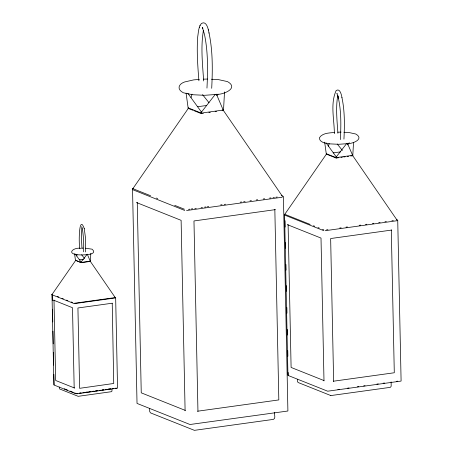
<?xml version="1.0" encoding="UTF-8"?>
<svg xmlns="http://www.w3.org/2000/svg" width="453" height="453" viewBox="0 0 453 453"><rect width="100%" height="100%" fill="white"/><g stroke="black" fill="none" stroke-linecap="round" stroke-linejoin="round"><path stroke-width="0.68" d="M83.414 251.834C84.292 244.575 83.046 229.705 81.699 226.608M85.407 251.93L85.481 237.876L84.264 228.612M206.964 88.092C207.876 70.119 208.12 51.885 204.422 34.185L202.497 27.769L202.644 28.12M211.698 88.318C212.638 69.813 212.853 51.036 208.992 32.826M340.362 139.586C341.086 125.141 341.375 110.424 337.966 96.268L338.487 98.46M343.94 139.111C344.648 125.215 344.818 111.115 341.913 97.44M80.985 262.706L90.379 261.398L90.821 253.476M222.1 110.742L223.493 110.549L224.524 91.902M397.292 220.469L352.779 155.753L353.527 142.35M81.868 227.899L81.314 235.837L81.987 248.555M84.292 228.725C78.567 212.219 78.669 247.751 80 248.771M209.054 33.092C208.471 29.926 206.721 20.175 201.392 23.477C198.374 27.084 198.471 32.293 197.723 36.693C196.613 51.393 197.768 66.138 198.901 80.798M203.527 30.351L203.25 31.478L203.312 31.132C200.634 47.616 202.587 64.417 203.663 80.957M341.964 97.638C341.522 95.266 340.209 87.956 336.217 90.43C330.09 103.68 334.32 119.558 334.365 133.652M337.887 95.3L337.655 96.172C335.656 108.443 337.094 120.957 337.898 133.267M76.693 255.962L77.044 254.665M191.075 97.565L191.993 94.173M328.436 146.155L329.155 143.493M199.909 25.832L200.039 25.464M199.292 27.554L199.416 27.208M149.643 408.668L149.722 411.618L150.583 412.915L194.422 430.344L273.419 419.387C276.171 418.425 273.918 414.11 274.592 412.27M330.866 395.565L390.356 387.338L391.188 386.239L391.115 381.896M188.646 107.91L132.44 189.275M326.658 153.754L284.388 214.864L284.716 214.705M80.821 262.4L87.225 254.178M200.826 112.916L215.147 94.541M335.792 157.508L346.76 143.431M216.777 95.719L218.063 94.105M347.536 144.881L349.286 142.689M188.131 108.42L188.51 108.001M75.623 260.328L81.059 262.706M326.273 154.133L326.551 153.822M75.866 260.198L75.487 260.486L74.564 253.765M75.798 260.22L51.908 294.66L52.169 294.552M133.284 188.442L132.531 188.827L137.027 403.419L190 424.506L287.904 411.007L283.414 196.409L281.443 195.628M285.135 214.156L284.569 214.445L287.938 375.39L327.672 391.199L401.103 381.075L397.728 220.13L396.415 219.609M52.322 294.263L52.004 294.427L53.901 384.954L75.894 393.793M222.327 110.164L202.468 112.922M351.913 155.447L337.021 157.514M282.213 197.231L186.54 210.526M89.887 261.239L81.512 262.4M396.828 220.747L325.078 230.719M115.153 297.972L74.79 303.578M197.582 106.744L206.506 105.504M201.228 113.641L203.312 113.352M208.878 112.576L210.271 112.384M215.141 111.704L216.534 111.512M333.221 152.893L340.605 151.868M336.092 158.052L338.872 157.667M340.962 157.378L342.355 157.18M343.742 156.987L345.135 156.795M347.225 156.506L348.612 156.313M350.701 156.019L352.791 155.73L347.485 143.431M188.516 209.36L189.915 209.167M191.313 208.975L192.712 208.776M194.807 208.488L196.2 208.295M201.092 207.616L202.491 207.417M204.586 207.129L205.985 206.936M207.378 206.738L208.776 206.545M220.651 204.892L222.049 204.699M224.144 204.411L225.543 204.212M240.215 202.174L241.608 201.981M243.703 201.693L245.101 201.494M249.994 200.815L251.387 200.622M256.279 199.943L257.678 199.75M263.267 198.969L264.66 198.776M269.552 198.097L270.951 197.904M273.046 197.61L274.444 197.417M275.837 197.225L277.236 197.032M79.315 259.812L83.324 259.258M326.551 229.841L327.938 229.648M339.756 228.006L341.149 227.814M346.013 227.14L347.406 226.947M359.223 225.3L360.616 225.107M365.48 224.433L366.873 224.241M372.434 223.465L373.821 223.272M378.691 222.599L380.078 222.4M384.948 221.727L386.335 221.534M391.896 220.758L393.289 220.566M74.445 303.25L115.119 297.598M79.479 393.142L80.877 392.949M85.787 392.264L87.191 392.072M89.292 391.777L90.691 391.585M92.095 391.392L93.499 391.194M95.6 390.905L97.004 390.707M99.105 390.412L100.509 390.22M101.908 390.027L103.312 389.829M105.413 389.54L106.817 389.342M108.216 389.15L110.322 388.855M77.888 393.464L76.506 393.657L74.581 392.887M79.264 393.272L81.33 392.989M82.712 392.796L84.779 392.508M86.155 392.315L90.979 391.647M92.355 391.454L94.422 391.166M95.798 390.979L97.871 390.69M99.247 390.497L100.623 390.305M102.004 390.112L104.071 389.829M105.447 389.637L110.957 388.867M112.338 388.68L113.714 388.487M115.096 388.295L116.472 388.102M76.71 393.833L117.553 388.153L115.657 297.621L114.354 297.106M333.3 381.233L394.291 372.757L391.296 229.926L391.63 230.062L330.645 238.538L333.64 381.369M337.881 389.501L339.274 389.308M347.632 388.147L349.025 387.955M357.383 386.788L358.776 386.596M363.651 385.922L365.044 385.724M376.885 384.082L378.278 383.884M383.153 383.21L384.546 383.017M396.386 381.369L397.779 381.177M197.508 411.222L278.822 399.92L274.835 209.473L275.282 209.648L193.969 220.951L197.955 411.398M199.286 79.468L193.827 79.858L184.62 81.965C178.21 84.19 176.761 89.337 183.295 92.763L192.604 94.728L204.586 95.306L217.18 94.388C223.567 94.484 239.167 88.227 227.519 81.608L218.165 79.558L211.466 79.235M203.38 79.173L207.446 79.043M334.49 132.435C329.337 133.035 322.57 132.854 319.427 137.729C319.189 142.497 325.945 143.386 329.286 143.844L338.612 144.297L348.057 143.612C352.847 143.686 364.546 138.992 355.815 134.031L348.799 132.491L343.923 132.253M337.779 132.197L341.143 132.123M80.458 248.267C73.573 247.344 66.314 253.504 77.35 254.728C79.235 255.067 99.484 255.656 92.084 249.19L85.589 248.204M81.75 248.176L83.046 248.08M330.826 395.56L298.108 382.508L297.462 381.534L297.4 379.263M200.651 112.837L188.72 108.08M335.656 157.451L326.709 153.878M323.714 230.651L284.444 214.988M184.722 210.441L132.367 189.552M80.742 262.366L75.713 260.356M74.026 303.544L51.982 294.75M336.222 158.057L326.307 154.105L324.665 142.157M193.221 110.385L188.188 108.38L186.092 93.142M194.479 110.889L201.398 113.652M285.554 214.609L310.197 224.439M313.436 225.736L314.733 226.251M317.978 227.548L319.274 228.063M322.519 229.36L323.816 229.875M132.978 188.708L150.56 195.719M156.421 198.057L157.723 198.578M174.654 205.334L184.422 209.229M136.415 202.502L181.115 220.334L185.107 410.78M323.969 380.554L291.103 367.445L288.108 224.609L287.479 224.699L321.007 238.074L323.997 380.905M57.429 296.46L58.737 296.987M62.01 298.289L63.324 298.81M66.591 300.118L67.905 300.639M71.172 301.947L72.486 302.468M185.283 410.401L141.245 392.83L137.253 202.383M64.286 388.782L67.503 390.061M70.073 391.092L73.29 392.372M352.196 155.407L352.751 155.758M222.7 110.119L223.437 110.589L216.415 94.15M90.045 261.217L90.357 261.415L87.395 254.484M337.27 93.867L336.856 93.471L338.023 96.495M202.797 28.058L202.248 27.537L202.842 28.431M90.124 261.064L115.385 297.791M337.247 144.014L342.394 150.43M202.548 94.654L209.043 102.752M81.636 254.807L84.592 258.493M326.03 142.791L336.341 156.987M187.927 93.454L201.71 112.423M75.272 254.042L81.359 262.423M222.944 109.802L282.429 196.285M352.491 155.186L352.791 155.73M223.091 109.824L223.493 110.549M90.209 261.092L90.379 261.398M208.267 29.762L208.34 30.068M285.039 220.707L285.169 227.055M285.498 242.587L285.611 248.233M285.956 264.473L286.07 270.118M286.398 285.645L286.517 291.296M286.857 307.53L286.976 313.176M287.315 329.41L287.434 335.061M287.757 350.588L287.876 356.239M288.216 372.474L288.272 375.294M111.948 389.082L111.982 391.064L111.512 391.681L78.159 396.318L59.62 388.963L59.224 387.055M52.197 294.371L52.327 300.741M52.508 309.223L52.775 321.958M52.967 331.154L53.233 343.884M53.409 352.372L53.675 365.101M53.867 374.297L54.094 384.903M53.998 300.146L53.647 300.192L72.503 307.717L74.184 388.062L74.541 388.011L55.679 380.486L53.998 300.146M112.231 303.21L77.927 307.978L79.609 388.323L113.726 383.476L112.231 303.21"/></g></svg>
